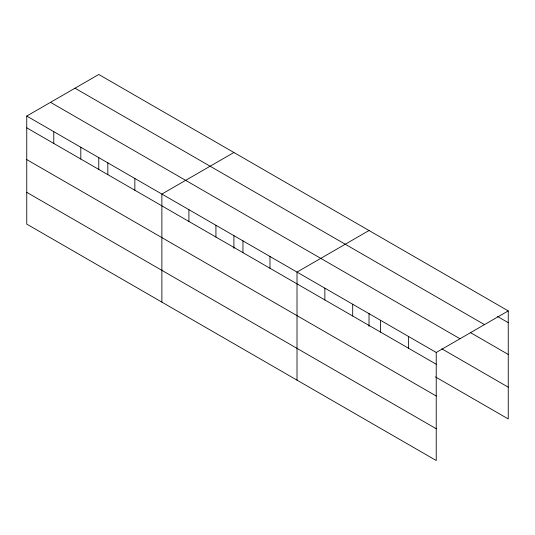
<?xml version="1.0" encoding="UTF-8"?>
<svg xmlns="http://www.w3.org/2000/svg" width="535" height="535" viewBox="0 0 535 535"><rect width="100%" height="100%" fill="white"/><g stroke="black" fill="none" stroke-linecap="round" stroke-linejoin="round"><path stroke-width="0.8" d="M436.232 396.014L436.232 352.471L26.75 116.055L26.75 224.105L436.232 460.521L436.232 396.014L26.75 159.597M435.423 376.894L508.25 418.945L508.25 310.895L98.768 74.479L26.75 116.055M233.895 152.495L161.878 194.071L161.878 302.121M369.023 230.511L297.012 272.094L297.012 380.138M436.232 352.471L508.25 310.895M497.543 316.486L508.25 322.665M75 88.201L484.483 324.618M470.412 332.589L508.25 354.438M50.517 102.339L460 338.749M441.85 348.833L508.25 387.173M26.75 127.832L436.232 364.241M26.75 192.333L436.232 428.749M408.392 336.395L408.392 348.165M380.545 320.318L380.545 332.088M369.023 313.309L369.023 326.343M352.699 304.241L352.699 316.018M324.859 288.164L324.859 299.941M269.988 256.486L269.988 268.262M242.957 240.884L242.957 252.654M233.895 235.293L233.895 248.327M215.933 225.282L215.933 237.052M188.909 209.68L188.909 221.45M134.853 178.469L134.853 190.239M107.829 162.867L107.829 174.637M98.768 157.277L98.768 169.495M80.805 147.265L80.805 159.035M53.774 131.663L53.774 143.433"/></g></svg>
